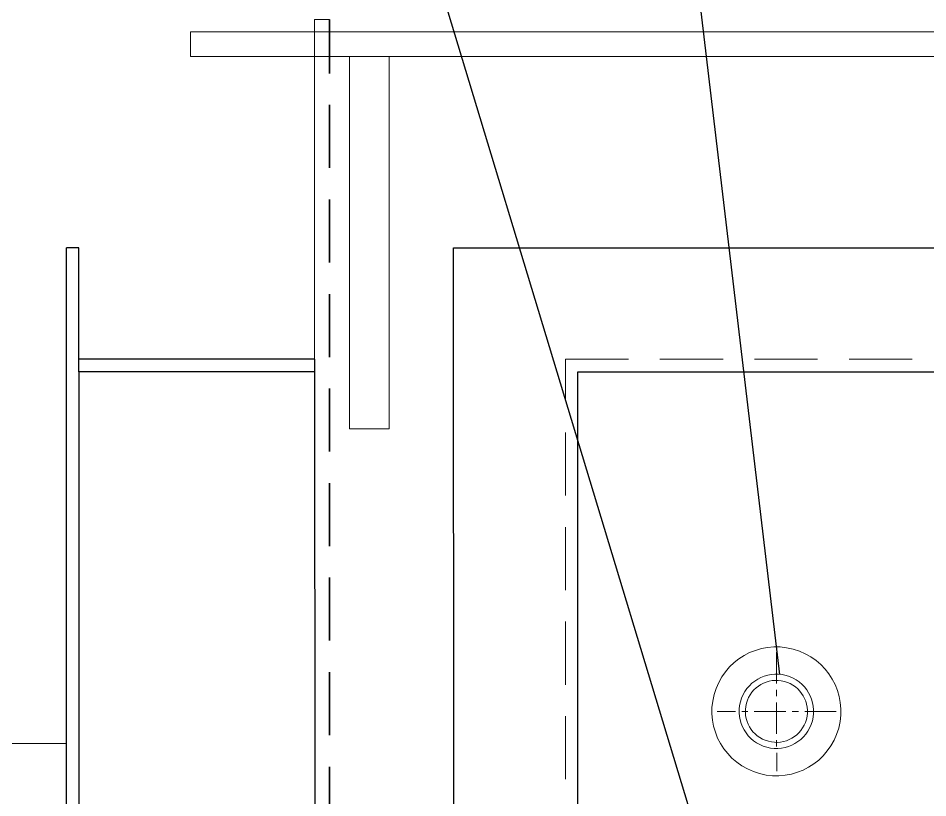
# Model space of a CAD drawing. Header units: millimetres. Extents: x -41310 to 13905, y 1865 to 89610.
# Drawn here: x 5658.7 to 6025.1, y 7221.3 to 7535.5 of the extents above; entities that cross this region are included whole.
import ezdxf

# ---------------------------------------------------------------- set-up
doc = ezdxf.new("R2010")
doc.units = ezdxf.units.MM
doc.linetypes.add('CENTERX2', pattern=[101.6, 63.5, -12.7, 12.7, -12.7])
doc.linetypes.add('DASHED', pattern=[19.05, 12.7, -6.35])
doc.layers.add('01粗实线', color=7, linetype='Continuous')
doc.layers.add('5尺寸标注层', color=3, linetype='Continuous')
for name, color, linetype, lineweight in [('04细虚线', 6, 'DASHED', 20), ('1轮廓实线层', 7, 'Continuous', 0), ('2虚线层', 6, 'DASHED', 35), ('点画线1', 4, 'CENTERX2', 20)]:
    doc.layers.add(name, color=color, linetype=linetype, lineweight=lineweight)

msp = doc.modelspace()

# ---------------------------------------------------------------- linework, layer by layer
at = {"layer": '01粗实线', "ltscale": 2, "extrusion": (0.012768, -0.022135, 0.999673)}
for p, q in [((5678.12, 6763.08, 144.66), (5678.07, 7442.98, 156.53)), ((5778.07, 7397.99, 156.21), (5778.12, 6808.08, 145.91))]:
    msp.add_line(p, q, dxfattribs=at)
at = {"layer": '01粗实线', "ltscale": 2, "extrusion": (-0.004685, -0.017452, 0.999837)}
for p, q in [((5683.07, 7442.98, 156.55), (5678.07, 7442.98, 156.53)), ((5683.07, 7392.99, 155.68), (5683.07, 7442.98, 156.55)), ((5834.17, 6193.17, 135.44), (5834.06, 7442.98, 157.26)), ((5834.06, 7442.98, 157.26), (6384.06, 7442.98, 159.84)), ((5778.07, 7397.99, 156.21), (5683.07, 7397.99, 155.77)), ((5778.07, 7392.99, 156.12), (5683.07, 7392.99, 155.68)), ((5683.07, 7392.99, 155.68), (5683.12, 6813.08, 145.56)), ((5884.16, 6243.16, 136.55), (5884.07, 7392.99, 156.62)), ((5884.07, 7392.99, 156.62), (6334.06, 7392.99, 158.73))]:
    msp.add_line(p, q, dxfattribs=at)
at = {"layer": '04细虚线', "ltscale": 2, "extrusion": (-0.004685, -0.017452, 0.999837)}
for p, q in [((5879.16, 6238.16, 136.44), (5879.07, 7397.99, 156.68)), ((5879.07, 7397.99, 156.68), (6339.06, 7397.99, 158.84))]:
    msp.add_line(p, q, dxfattribs=at)
at = {"layer": '1轮廓实线层', "ltscale": 2, "extrusion": (-0.004685, -0.017452, 0.999837)}
for p, q in [((5784.06, 7534.97, 158.63), (5778.06, 7534.97, 158.6)), ((5778.06, 7534.97, 158.6), (5778.18, 5989.2, 131.62)), ((5778.06, 7529.97, 158.51), (5728.06, 7529.97, 158.28)), ((5728.06, 7529.97, 158.28), (5728.06, 7519.97, 158.11)), ((6440.05, 7529.97, 161.62), (5778.06, 7529.97, 158.51)), ((5778.06, 7529.97, 158.51), (5778.06, 7519.97, 158.34)), ((5778.06, 7519.97, 158.34), (5778.06, 7529.97, 158.51)), ((5728.06, 7519.97, 158.11), (5778.06, 7519.97, 158.34)), ((5778.06, 7519.97, 158.34), (6440.05, 7519.97, 161.44)), ((5808.14, 7519.97, 158.48), (5792.14, 7519.97, 158.41)), ((5792.14, 7519.97, 158.41), (5792.15, 7369.99, 155.79)), ((5808.15, 7369.99, 155.86), (5808.14, 7519.97, 158.48)), ((5792.15, 7369.99, 155.79), (5808.15, 7369.99, 155.86))]:
    msp.add_line(p, q, dxfattribs=at)
msp.add_lwpolyline([(3444.19, 7721.44), (3782.22, 7812.2), (3605.88, 8468.94), (3267.85, 8378.17)], close=True, dxfattribs=at)
for radius in [25.99, 15, 15, 15, 12.5]:
    msp.add_circle((3878.83, 8583.22, 1523.02), radius, dxfattribs=at)
at = {"layer": '2虚线层', "ltscale": 2, "extrusion": (-0.004685, -0.017452, 0.999837)}
msp.add_line((5784.18, 5989.2, 131.65), (5784.06, 7534.97, 158.63), dxfattribs=at)
at = {"layer": '5尺寸标注层', "ltscale": 2, "extrusion": (-0.004685, -0.017452, 0.999837)}
for p, q in [((5775.43, 7724.45, 79.21), (5940.83, 7177.31, 153.12)), ((5911.63, 7723.41, 79.84), (5965.37, 7270.96, 1678.14))]:
    msp.add_line(p, q, dxfattribs=at)
at = {"layer": '点画线1', "color": 1, "ltscale": 0.2, "extrusion": (-0.004685, -0.017452, 0.999837)}
for p, q in [((5964.18, 7280.01, 1678.29), (5964.19, 7232.01, 1677.45)), ((5988.19, 7256.01, 1677.98), (5940.19, 7256.01, 1677.76))]:
    msp.add_line(p, q, dxfattribs=at)

doc.saveas('drawing.dxf')
